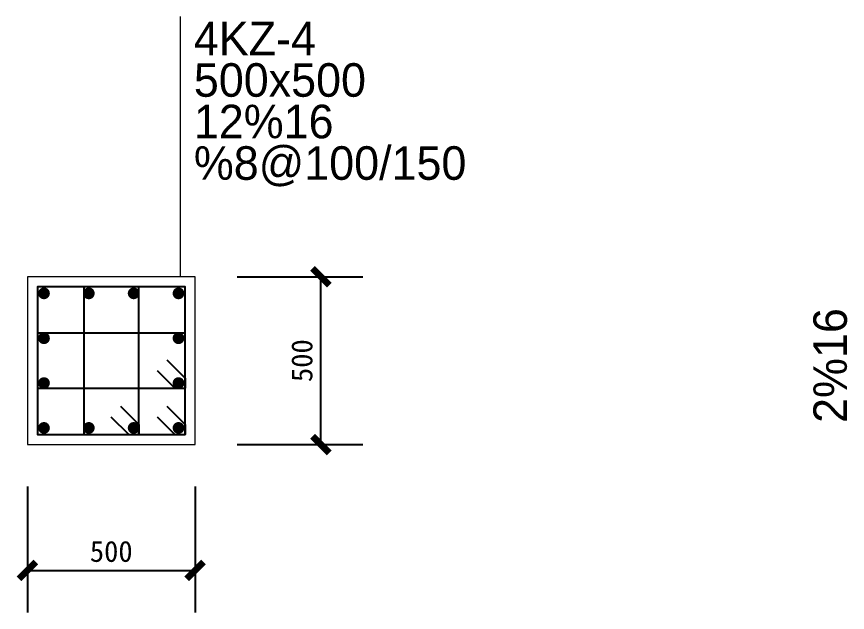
# Model space of a CAD drawing. Header units: millimetres. Extents: x -1141 to 233276, y -20783 to 42059.
# Drawn here: x 25566 to 30519, y -13563 to -10013 of the extents above; entities that cross this region are included whole.
import ezdxf

# ---------------------------------------------------------------- set-up
doc = ezdxf.new("R2010")
doc.units = ezdxf.units.MM
doc.header["$PDMODE"] = 35
for name, color, linetype, lineweight in [('S_ColumFocus', 2, 'Continuous', 9), ('S_ColumLocal', 7, 'Continuous', 9), ('S_PColumHoopBar', 14, 'Continuous', 25), ('S_PColumMainBar', 14, 'Continuous', 15), ('S_PColumSect', 2, 'Continuous', 15), ('层1213', 84, 'Continuous', 9)]:
    doc.layers.add(name, color=color, linetype=linetype, lineweight=lineweight)
doc.styles.add('xxxx', font='RIF.ttf')
doc.styles.add('宋体', font='')
doc.styles.get('宋体').set_extended_font_data('宋体')
doc.dimstyles.new('DimN_1', dxfattribs={"dimtxt": 125, "dimasz": 100, "dimexe": 250, "dimexo": 0.0625, "dimgap": 50, "dimtad": 1, "dimdec": 0, "dimrnd": 5, "dimzin": 0, "dimdsep": 46, "dimtxsty": '宋体', "dimblk1": 'ARCHTICK', "dimblk2": 'ARCHTICK', "dimsah": 1, "dimcen": 0.09, "dimadec": 0, "dimazin": 0, "dimtfac": 1, "dimtdec": 0, "dimtofl": 0, "dimtmove": 2, "dimatfit": 1, "dimfxl": 1, "dimtolj": 1, "dimtzin": 0, "dimarcsym": 0})

# ---------------------------------------------------------------- blocks, each defined once
blk = doc.blocks.new('_ArchTick')
at = {"color": 0, "linetype": 'ByBlock', "const_width": 0.4}
blk.add_lwpolyline([(-0.5, -0.5), (0.5, 0.5)], dxfattribs=at)
blk = doc.blocks.new('*D142')
at = {"layer": 'Defpoints', "color": 0, "transparency": 16777216}
for p in [(26630, -11562.8), (27380, -11562.8), (26630, -12562.8)]:
    blk.add_point(p, dxfattribs=at)
at = {"layer": '层1213', "color": 0, "lineweight": -2, "transparency": 16777216}
for p, q in [((26880, -11562.8), (27630, -11562.8)), ((27380, -12562.8), (27380, -11562.8)), ((26880, -12562.8), (27630, -12562.8))]:
    blk.add_line(p, q, dxfattribs=at)
at = {"layer": '层1213', "color": 0, "lineweight": -2, "transparency": 16777216, "xscale": 100, "yscale": 100, "zscale": 100}
for p, rotation in [((27380, -11562.8), 90), ((27380, -12562.8), 270)]:
    blk.add_blockref('_ArchTick', p, dxfattribs=dict(at, rotation=rotation))
at = {"layer": '层1213', "color": 0, "transparency": 16777216, "insert": (27267.5, -12062.8), "char_height": 125, "attachment_point": 5, "rotation": 90, "style": '宋体'}
blk.add_mtext('\\A1;500', dxfattribs=at)
blk = doc.blocks.new('*D143')
at = {"layer": 'Defpoints', "color": 0, "transparency": 16777216}
for p in [(25630, -12562.8), (26630, -12562.8), (26630, -13312.8)]:
    blk.add_point(p, dxfattribs=at)
at = {"layer": '层1213', "color": 0, "lineweight": -2, "transparency": 16777216}
for p, q in [((25630, -12812.8), (25630, -13562.8)), ((26630, -12812.8), (26630, -13562.8)), ((25630, -13312.8), (26630, -13312.8))]:
    blk.add_line(p, q, dxfattribs=at)
at = {"layer": '层1213', "color": 0, "lineweight": -2, "transparency": 16777216, "xscale": 100, "yscale": 100, "zscale": 100, "rotation": 180}
blk.add_blockref('_ArchTick', (25630, -13312.8), dxfattribs=at)
at = {"layer": '层1213', "color": 0, "lineweight": -2, "transparency": 16777216, "xscale": 100, "yscale": 100, "zscale": 100}
blk.add_blockref('_ArchTick', (26630, -13312.8), dxfattribs=at)
at = {"layer": '层1213', "color": 0, "transparency": 16777216, "insert": (26130, -13200.3), "char_height": 125, "attachment_point": 5, "style": '宋体'}
blk.add_mtext('\\A1;500', dxfattribs=at)

msp = doc.modelspace()

# ---------------------------------------------------------------- linework, layer by layer
at = {"layer": 'S_ColumFocus'}
msp.add_line((26542.505, -11562.795), (26542.505, -10012.795), dxfattribs=at)
at = {"layer": 'S_PColumHoopBar'}
for points in [[(26403.938, -12396.729), (26510.005, -12502.795), (26570.005, -12502.795), (26570.005, -12442.795), (26570.005, -12502.795), (26570.005, -11622.795), (25690.005, -11622.795), (25690.005, -12502.795), (26510.005, -12502.795), (26570.005, -12502.795), (26570.005, -12442.795), (26463.938, -12336.729)], [(26127.938, -12396.729), (26234.005, -12502.795), (26294.005, -12502.795), (26294.005, -12442.795), (26294.005, -12502.795), (26294.005, -11622.795), (25966.005, -11622.795), (25966.005, -12502.795), (26234.005, -12502.795), (26294.005, -12502.795), (26294.005, -12442.795), (26187.938, -12336.729)], [(26403.938, -12120.729), (26510.005, -12226.795), (26570.005, -12226.795), (26570.005, -12166.795), (26570.005, -12226.795), (26570.005, -11898.795), (25690.005, -11898.795), (25690.005, -12226.795), (26510.005, -12226.795), (26570.005, -12226.795), (26570.005, -12166.795), (26463.938, -12060.729)]]:
    msp.add_lwpolyline(points, dxfattribs=at)
at = {"layer": 'S_PColumMainBar', "linetype": 'Continuous', "const_width": 35}
for points in [[(25746.505, -11661.795, 1), (25711.505, -11661.795, 1)], [(26013.839, -11661.795, 1), (25978.839, -11661.795, 1)], [(26281.171, -11661.795, 1), (26246.171, -11661.795, 1)], [(26548.505, -11661.795, 1), (26513.505, -11661.795, 1)], [(25746.505, -11929.129, 1), (25711.505, -11929.129, 1)], [(26548.505, -11929.129, 1), (26513.505, -11929.129, 1)], [(25746.505, -12196.462, 1), (25711.505, -12196.462, 1)], [(26548.505, -12196.462, 1), (26513.505, -12196.462, 1)], [(25746.505, -12463.795, 1), (25711.505, -12463.795, 1)], [(26013.839, -12463.795, 1), (25978.839, -12463.795, 1)], [(26281.171, -12463.795, 1), (26246.171, -12463.795, 1)], [(26548.505, -12463.795, 1), (26513.505, -12463.795, 1)]]:
    msp.add_lwpolyline(points, format="xyb", close=True, dxfattribs=at)
at = {"layer": 'S_PColumSect', "linetype": 'Continuous'}
msp.add_lwpolyline([(25630.005, -12562.795), (26630.005, -12562.795), (26630.005, -11562.795), (25630.005, -11562.795)], close=True, dxfattribs=at)

# ---------------------------------------------------------------- texts
at = {"layer": 'S_ColumFocus', "insert": (26622.505, -10042.795), "char_height": 200, "width": 1907.53492, "attachment_point": 1, "line_spacing_factor": 0.742346, "style": 'xxxx'}
msp.add_mtext('4KZ-4\\P500x500\\P12%16 %8@100/150', dxfattribs=at)
at = {"layer": 'S_ColumLocal', "insert": (30315.768, -12091.962), "char_height": 200, "width": 251.25002, "attachment_point": 2, "rotation": 89.999998, "style": 'xxxx'}
msp.add_mtext('2%16', dxfattribs=at)

# ---------------------------------------------------------------- dimensions: what is measured, and where the dimension line sits
at = {"layer": '层1213'}
for p1, p2, picture, middle in [((26630.005, -12562.795), (26630.005, -11562.795), '*D142', (27267.505, -12062.795)), ((25630.005, -12562.795), (26630.005, -12562.795), '*D143', (26130.005, -13200.295))]:
    dim = msp.add_aligned_dim(p1=p1, p2=p2, distance=-750, text='500', dimstyle='DimN_1', override={"dimexe": 250, "dimexo": 250, "dimtih": 0, "dimtoh": 0, "dimtfill": 0}, dxfattribs=at)
    dim.commit()
    dim.dimension.update_dxf_attribs({"geometry": picture, "text_midpoint": middle})

doc.saveas('drawing.dxf')
